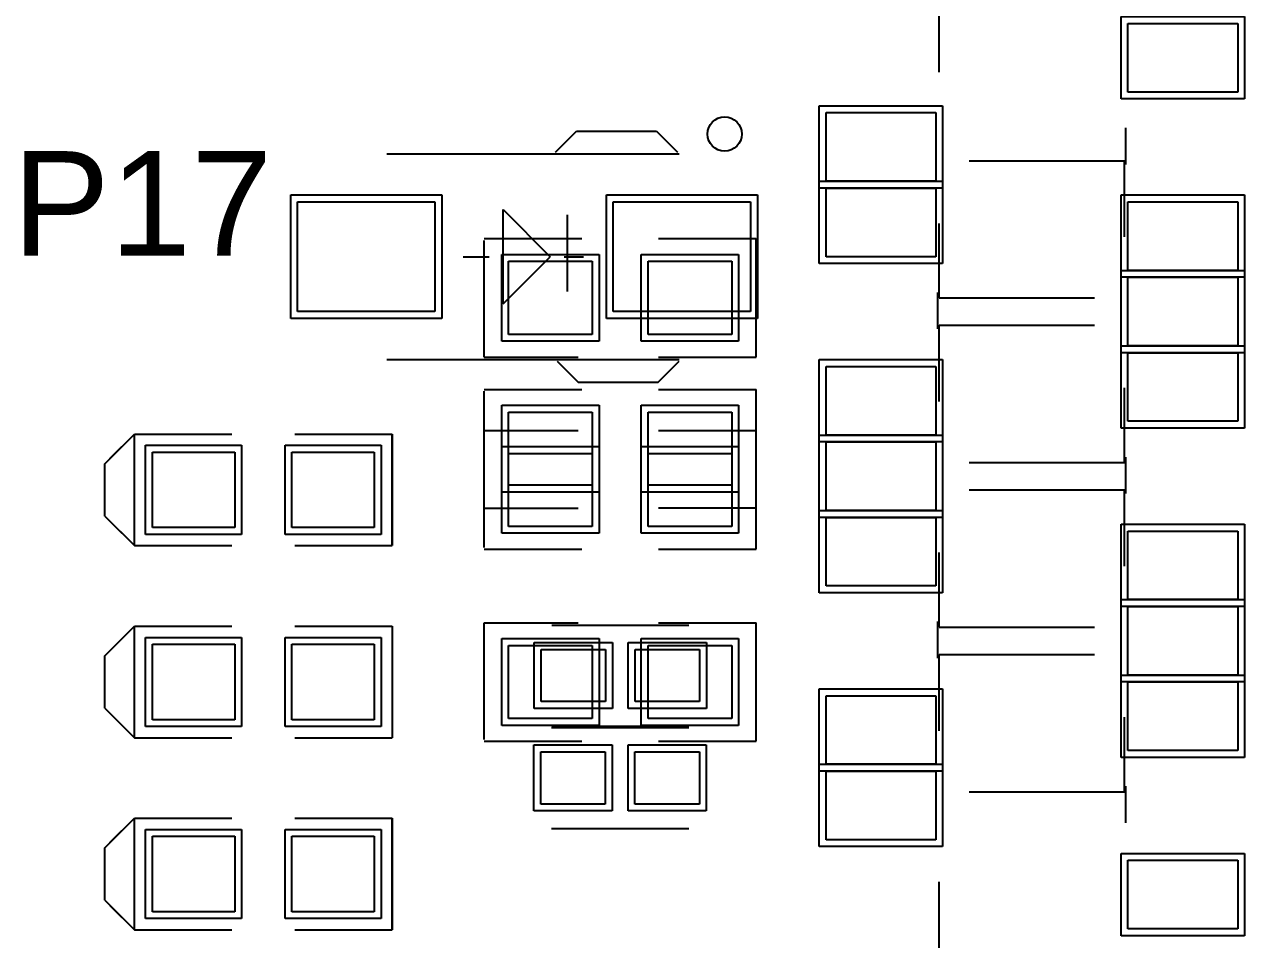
# Model space of a CAD drawing. Header units: inches. Extents: x -5 to 125, y -8 to 83.
# Drawn here: x 11.96 to 20.85, y 61.65 to 68.32 of the extents above; entities that cross this region are included whole.
import ezdxf

# ---------------------------------------------------------------- set-up
doc = ezdxf.new("R2010")
doc.units = ezdxf.units.IN
for name, color, linetype in [('Bottom Overlay', 54, 'Continuous'), ('Bottom Paste', 16, 'Continuous'), ('Bottom Solder', 6, 'Continuous'), ('Top Overlay', 2, 'Continuous'), ('Top Paste', 8, 'Continuous'), ('Top Solder', 216, 'Continuous')]:
    doc.layers.add(name, color=color, linetype=linetype)
doc.styles.add('Arial', font='', dxfattribs={"height": 0.2})
doc.styles.get('Arial').set_extended_font_data('Arial')

# ---------------------------------------------------------------- blocks, each defined once
blk = doc.blocks.new('SOT323_57')
at = {"layer": 'Top Overlay'}
for p, q in [((0.127, 0.6858), (-0.1397, 0.6858)), ((-1.1, 0), (-1.1, 0.4572)), ((1.1, 0), (1.1, 0.4572)), ((-1.1, -0.675), (-1.1, 0)), ((1.1, -0.675), (1.1, 0)), ((-0.5442, -0.675), (-1.1, -0.675)), ((1.1, -0.675), (0.5569, -0.675))]:
    blk.add_line(p, q, dxfattribs=at)
at = {"layer": 'Top Paste'}
for p, q in [((-0.9, 0.7), (-0.9, 1.5)), ((-0.9, 1.5), (-0.4, 1.5)), ((-0.4, 1.5), (-0.4, 0.7)), ((0.4, 0.7), (0.4, 1.5)), ((0.4, 1.5), (0.9, 1.5)), ((0.9, 1.5), (0.9, 0.7)), ((-0.4, 0.7), (-0.9, 0.7)), ((0.9, 0.7), (0.4, 0.7)), ((-0.25, -1.5), (-0.25, -0.7)), ((-0.25, -0.7), (0.25, -0.7)), ((0.25, -0.7), (0.25, -1.5)), ((0.25, -1.5), (-0.25, -1.5))]:
    blk.add_line(p, q, dxfattribs=at)
at = {"layer": 'Top Solder'}
for p, q in [((-0.95, 0.65), (-0.95, 1.55)), ((-0.95, 1.55), (-0.35, 1.55)), ((-0.35, 1.55), (-0.35, 0.65)), ((0.35, 0.65), (0.35, 1.55)), ((0.35, 1.55), (0.95, 1.55)), ((0.95, 1.55), (0.95, 0.65)), ((-0.35, 0.65), (-0.95, 0.65)), ((0.95, 0.65), (0.35, 0.65)), ((-0.3, -1.55), (-0.3, -0.65)), ((-0.3, -0.65), (0.3, -0.65)), ((0.3, -0.65), (0.3, -1.55)), ((0.3, -1.55), (-0.3, -1.55))]:
    blk.add_line(p, q, dxfattribs=at)
blk = doc.blocks.new('0402R_B_159')
at = {"layer": 'Bottom Overlay'}
for p, q in [((-0.9906, 0.4318), (-0.9906, -0.432)), ((-0.279, 0.4318), (-0.9906, 0.4318)), ((0.9906, 0.432), (0.3048, 0.432)), ((0.9906, 0.432), (0.9906, -0.4191)), ((-0.2794, -0.432), (-0.9906, -0.432)), ((0.9906, -0.432), (0.2794, -0.432))]:
    blk.add_line(p, q, dxfattribs=at)
at = {"layer": 'Bottom Paste'}
for p, q in [((-0.813, -0.2665), (-0.813, 0.2665)), ((-0.813, 0.2665), (-0.203, 0.2665)), ((-0.203, 0.2665), (-0.203, -0.2665)), ((0.203, -0.2665), (0.203, 0.2665)), ((0.203, 0.2665), (0.813, 0.2665)), ((0.813, 0.2665), (0.813, -0.2665)), ((-0.203, -0.2665), (-0.813, -0.2665)), ((0.813, -0.2665), (0.203, -0.2665))]:
    blk.add_line(p, q, dxfattribs=at)
at = {"layer": 'Bottom Solder'}
for p, q in [((-0.863, -0.3165), (-0.863, 0.3165)), ((-0.863, 0.3165), (-0.153, 0.3165)), ((-0.153, 0.3165), (-0.153, -0.3165)), ((0.153, -0.3165), (0.153, 0.3165)), ((0.153, 0.3165), (0.863, 0.3165)), ((0.863, 0.3165), (0.863, -0.3165)), ((-0.153, -0.3165), (-0.863, -0.3165)), ((0.863, -0.3165), (0.153, -0.3165))]:
    blk.add_line(p, q, dxfattribs=at)
blk = doc.blocks.new('0402R_B_160')
at = {"layer": 'Bottom Overlay'}
for p, q in [((-0.9906, 0.4318), (-0.9906, -0.432)), ((-0.279, 0.4318), (-0.9906, 0.4318)), ((0.9906, 0.432), (0.3048, 0.432)), ((0.9906, 0.432), (0.9906, -0.4191)), ((-0.2794, -0.432), (-0.9906, -0.432)), ((0.9906, -0.432), (0.2794, -0.432))]:
    blk.add_line(p, q, dxfattribs=at)
at = {"layer": 'Bottom Paste'}
for p, q in [((-0.813, -0.2665), (-0.813, 0.2665)), ((-0.813, 0.2665), (-0.203, 0.2665)), ((-0.203, 0.2665), (-0.203, -0.2665)), ((0.203, -0.2665), (0.203, 0.2665)), ((0.203, 0.2665), (0.813, 0.2665)), ((0.813, 0.2665), (0.813, -0.2665)), ((-0.203, -0.2665), (-0.813, -0.2665)), ((0.813, -0.2665), (0.203, -0.2665))]:
    blk.add_line(p, q, dxfattribs=at)
at = {"layer": 'Bottom Solder'}
for p, q in [((-0.863, -0.3165), (-0.863, 0.3165)), ((-0.863, 0.3165), (-0.153, 0.3165)), ((-0.153, 0.3165), (-0.153, -0.3165)), ((0.153, -0.3165), (0.153, 0.3165)), ((0.153, 0.3165), (0.863, 0.3165)), ((0.863, 0.3165), (0.863, -0.3165)), ((-0.153, -0.3165), (-0.863, -0.3165)), ((0.863, -0.3165), (0.153, -0.3165))]:
    blk.add_line(p, q, dxfattribs=at)
blk = doc.blocks.new('0402R_172')
at = {"layer": 'Top Overlay'}
for p, q in [((-0.9906, 0.432), (-0.9906, -0.4318)), ((-0.2794, 0.432), (-0.9906, 0.432)), ((0.9906, 0.432), (0.2794, 0.432)), ((0.9906, 0.4191), (0.9906, -0.432)), ((-0.279, -0.4318), (-0.9906, -0.4318)), ((0.9906, -0.432), (0.3048, -0.432))]:
    blk.add_line(p, q, dxfattribs=at)
at = {"layer": 'Top Paste'}
for p, q in [((-0.813, -0.2665), (-0.813, 0.2665)), ((-0.813, 0.2665), (-0.203, 0.2665)), ((-0.203, 0.2665), (-0.203, -0.2665)), ((0.203, -0.2665), (0.203, 0.2665)), ((0.203, 0.2665), (0.813, 0.2665)), ((0.813, 0.2665), (0.813, -0.2665)), ((-0.203, -0.2665), (-0.813, -0.2665)), ((0.813, -0.2665), (0.203, -0.2665))]:
    blk.add_line(p, q, dxfattribs=at)
at = {"layer": 'Top Solder'}
for p, q in [((-0.863, -0.3165), (-0.863, 0.3165)), ((-0.863, 0.3165), (-0.153, 0.3165)), ((-0.153, 0.3165), (-0.153, -0.3165)), ((0.153, -0.3165), (0.153, 0.3165)), ((0.153, 0.3165), (0.863, 0.3165)), ((0.863, 0.3165), (0.863, -0.3165)), ((-0.153, -0.3165), (-0.863, -0.3165)), ((0.863, -0.3165), (0.153, -0.3165))]:
    blk.add_line(p, q, dxfattribs=at)
blk = doc.blocks.new('0402R_175')
at = {"layer": 'Top Overlay'}
for p, q in [((-0.9906, 0.432), (-0.9906, -0.4318)), ((-0.2794, 0.432), (-0.9906, 0.432)), ((0.9906, 0.432), (0.2794, 0.432)), ((0.9906, 0.4191), (0.9906, -0.432)), ((-0.279, -0.4318), (-0.9906, -0.4318)), ((0.9906, -0.432), (0.3048, -0.432))]:
    blk.add_line(p, q, dxfattribs=at)
at = {"layer": 'Top Paste'}
for p, q in [((-0.813, -0.2665), (-0.813, 0.2665)), ((-0.813, 0.2665), (-0.203, 0.2665)), ((-0.203, 0.2665), (-0.203, -0.2665)), ((0.203, -0.2665), (0.203, 0.2665)), ((0.203, 0.2665), (0.813, 0.2665)), ((0.813, 0.2665), (0.813, -0.2665)), ((-0.203, -0.2665), (-0.813, -0.2665)), ((0.813, -0.2665), (0.203, -0.2665))]:
    blk.add_line(p, q, dxfattribs=at)
at = {"layer": 'Top Solder'}
for p, q in [((-0.863, -0.3165), (-0.863, 0.3165)), ((-0.863, 0.3165), (-0.153, 0.3165)), ((-0.153, 0.3165), (-0.153, -0.3165)), ((0.153, -0.3165), (0.153, 0.3165)), ((0.153, 0.3165), (0.863, 0.3165)), ((0.863, 0.3165), (0.863, -0.3165)), ((-0.153, -0.3165), (-0.863, -0.3165)), ((0.863, -0.3165), (0.153, -0.3165))]:
    blk.add_line(p, q, dxfattribs=at)
blk = doc.blocks.new('SOT323_B_254')
at = {"layer": 'Bottom Overlay'}
for p, q in [((-0.5442, 0.675), (-1.1, 0.675)), ((-1.1, 0), (-1.1, 0.675)), ((1.1, 0.675), (0.5569, 0.675)), ((1.1, 0), (1.1, 0.675)), ((-1.1, -0.4572), (-1.1, 0)), ((1.1, -0.4572), (1.1, 0)), ((0.127, -0.6858), (-0.1397, -0.6858))]:
    blk.add_line(p, q, dxfattribs=at)
at = {"layer": 'Bottom Paste'}
for p, q in [((-0.25, 0.7), (-0.25, 1.5)), ((-0.25, 1.5), (0.25, 1.5)), ((0.25, 1.5), (0.25, 0.7)), ((0.25, 0.7), (-0.25, 0.7)), ((-0.9, -1.5), (-0.9, -0.7)), ((-0.9, -0.7), (-0.4, -0.7)), ((-0.4, -0.7), (-0.4, -1.5)), ((0.4, -1.5), (0.4, -0.7)), ((0.4, -0.7), (0.9, -0.7)), ((0.9, -0.7), (0.9, -1.5)), ((-0.4, -1.5), (-0.9, -1.5)), ((0.9, -1.5), (0.4, -1.5))]:
    blk.add_line(p, q, dxfattribs=at)
at = {"layer": 'Bottom Solder'}
for p, q in [((-0.3, 0.65), (-0.3, 1.55)), ((-0.3, 1.55), (0.3, 1.55)), ((0.3, 1.55), (0.3, 0.65)), ((0.3, 0.65), (-0.3, 0.65)), ((-0.95, -1.55), (-0.95, -0.65)), ((-0.95, -0.65), (-0.35, -0.65)), ((-0.35, -0.65), (-0.35, -1.55)), ((0.35, -1.55), (0.35, -0.65)), ((0.35, -0.65), (0.95, -0.65)), ((0.95, -0.65), (0.95, -1.55)), ((-0.35, -1.55), (-0.95, -1.55)), ((0.95, -1.55), (0.35, -1.55))]:
    blk.add_line(p, q, dxfattribs=at)
blk = doc.blocks.new('SOT323_B_255')
at = {"layer": 'Bottom Overlay'}
for p, q in [((-0.5442, 0.675), (-1.1, 0.675)), ((-1.1, 0), (-1.1, 0.675)), ((1.1, 0.675), (0.5569, 0.675)), ((1.1, 0), (1.1, 0.675)), ((-1.1, -0.4572), (-1.1, 0)), ((1.1, -0.4572), (1.1, 0)), ((0.127, -0.6858), (-0.1397, -0.6858))]:
    blk.add_line(p, q, dxfattribs=at)
at = {"layer": 'Bottom Paste'}
for p, q in [((-0.25, 0.7), (-0.25, 1.5)), ((-0.25, 1.5), (0.25, 1.5)), ((0.25, 1.5), (0.25, 0.7)), ((0.25, 0.7), (-0.25, 0.7)), ((-0.9, -1.5), (-0.9, -0.7)), ((-0.9, -0.7), (-0.4, -0.7)), ((-0.4, -0.7), (-0.4, -1.5)), ((0.4, -1.5), (0.4, -0.7)), ((0.4, -0.7), (0.9, -0.7)), ((0.9, -0.7), (0.9, -1.5)), ((-0.4, -1.5), (-0.9, -1.5)), ((0.9, -1.5), (0.4, -1.5))]:
    blk.add_line(p, q, dxfattribs=at)
at = {"layer": 'Bottom Solder'}
for p, q in [((-0.3, 0.65), (-0.3, 1.55)), ((-0.3, 1.55), (0.3, 1.55)), ((0.3, 1.55), (0.3, 0.65)), ((0.3, 0.65), (-0.3, 0.65)), ((-0.95, -1.55), (-0.95, -0.65)), ((-0.95, -0.65), (-0.35, -0.65)), ((-0.35, -0.65), (-0.35, -1.55)), ((0.35, -1.55), (0.35, -0.65)), ((0.35, -0.65), (0.95, -0.65)), ((0.95, -0.65), (0.95, -1.55)), ((-0.35, -1.55), (-0.95, -1.55)), ((0.95, -1.55), (0.35, -1.55))]:
    blk.add_line(p, q, dxfattribs=at)
blk = doc.blocks.new('SOT323_260')
at = {"layer": 'Top Overlay'}
for p, q in [((0.127, 0.6858), (-0.1397, 0.6858)), ((-1.1, 0), (-1.1, 0.4572)), ((1.1, 0), (1.1, 0.4572)), ((-1.1, -0.675), (-1.1, 0)), ((1.1, -0.675), (1.1, 0)), ((-0.5442, -0.675), (-1.1, -0.675)), ((1.1, -0.675), (0.5569, -0.675))]:
    blk.add_line(p, q, dxfattribs=at)
at = {"layer": 'Top Paste'}
for p, q in [((-0.9, 0.7), (-0.9, 1.5)), ((-0.9, 1.5), (-0.4, 1.5)), ((-0.4, 1.5), (-0.4, 0.7)), ((0.4, 0.7), (0.4, 1.5)), ((0.4, 1.5), (0.9, 1.5)), ((0.9, 1.5), (0.9, 0.7)), ((-0.4, 0.7), (-0.9, 0.7)), ((0.9, 0.7), (0.4, 0.7)), ((-0.25, -1.5), (-0.25, -0.7)), ((-0.25, -0.7), (0.25, -0.7)), ((0.25, -0.7), (0.25, -1.5)), ((0.25, -1.5), (-0.25, -1.5))]:
    blk.add_line(p, q, dxfattribs=at)
at = {"layer": 'Top Solder'}
for p, q in [((-0.95, 0.65), (-0.95, 1.55)), ((-0.95, 1.55), (-0.35, 1.55)), ((-0.35, 1.55), (-0.35, 0.65)), ((0.35, 0.65), (0.35, 1.55)), ((0.35, 1.55), (0.95, 1.55)), ((0.95, 1.55), (0.95, 0.65)), ((-0.35, 0.65), (-0.95, 0.65)), ((0.95, 0.65), (0.35, 0.65)), ((-0.3, -1.55), (-0.3, -0.65)), ((-0.3, -0.65), (0.3, -0.65)), ((0.3, -0.65), (0.3, -1.55)), ((0.3, -1.55), (-0.3, -1.55))]:
    blk.add_line(p, q, dxfattribs=at)
blk = doc.blocks.new('SOT323_261')
at = {"layer": 'Top Overlay'}
for p, q in [((0.127, 0.6858), (-0.1397, 0.6858)), ((-1.1, 0), (-1.1, 0.4572)), ((1.1, 0), (1.1, 0.4572)), ((-1.1, -0.675), (-1.1, 0)), ((1.1, -0.675), (1.1, 0)), ((-0.5442, -0.675), (-1.1, -0.675)), ((1.1, -0.675), (0.5569, -0.675))]:
    blk.add_line(p, q, dxfattribs=at)
at = {"layer": 'Top Paste'}
for p, q in [((-0.9, 0.7), (-0.9, 1.5)), ((-0.9, 1.5), (-0.4, 1.5)), ((-0.4, 1.5), (-0.4, 0.7)), ((0.4, 0.7), (0.4, 1.5)), ((0.4, 1.5), (0.9, 1.5)), ((0.9, 1.5), (0.9, 0.7)), ((-0.4, 0.7), (-0.9, 0.7)), ((0.9, 0.7), (0.4, 0.7)), ((-0.25, -1.5), (-0.25, -0.7)), ((-0.25, -0.7), (0.25, -0.7)), ((0.25, -0.7), (0.25, -1.5)), ((0.25, -1.5), (-0.25, -1.5))]:
    blk.add_line(p, q, dxfattribs=at)
at = {"layer": 'Top Solder'}
for p, q in [((-0.95, 0.65), (-0.95, 1.55)), ((-0.95, 1.55), (-0.35, 1.55)), ((-0.35, 1.55), (-0.35, 0.65)), ((0.35, 0.65), (0.35, 1.55)), ((0.35, 1.55), (0.95, 1.55)), ((0.95, 1.55), (0.95, 0.65)), ((-0.35, 0.65), (-0.95, 0.65)), ((0.95, 0.65), (0.35, 0.65)), ((-0.3, -1.55), (-0.3, -0.65)), ((-0.3, -0.65), (0.3, -0.65)), ((0.3, -0.65), (0.3, -1.55)), ((0.3, -1.55), (-0.3, -1.55))]:
    blk.add_line(p, q, dxfattribs=at)
blk = doc.blocks.new('0402TVS_ESD5341N_321')
at = {"layer": 'Top Overlay'}
for p, q in [((-1.1557, 0.1905), (-0.9398, 0.4064)), ((-0.9398, 0.4064), (-0.9398, 0.4064)), ((-0.9398, 0.4064), (-0.2286, 0.4064)), ((-0.9398, -0.4064), (-0.9398, 0.4064)), ((0.2286, 0.4064), (0.9398, 0.4064)), ((0.9398, 0.4064), (0.9398, -0.4064)), ((-1.1557, -0.1905), (-1.1557, 0.1905)), ((-1.1557, -0.1905), (-0.9398, -0.4064)), ((-1.1176, -0.2286), (-0.9398, -0.4064)), ((-0.9398, -0.4064), (-0.2286, -0.4064)), ((0.2286, -0.4064), (0.9398, -0.4064))]:
    blk.add_line(p, q, dxfattribs=at)
at = {"layer": 'Top Paste'}
for p, q in [((-0.808, -0.275), (-0.808, 0.275)), ((-0.808, 0.275), (-0.208, 0.275)), ((-0.208, 0.275), (-0.208, -0.275)), ((0.208, -0.275), (0.208, 0.275)), ((0.208, 0.275), (0.808, 0.275)), ((0.808, 0.275), (0.808, -0.275)), ((-0.208, -0.275), (-0.808, -0.275)), ((0.808, -0.275), (0.208, -0.275))]:
    blk.add_line(p, q, dxfattribs=at)
at = {"layer": 'Top Solder'}
for p, q in [((-0.858, -0.325), (-0.858, 0.325)), ((-0.858, 0.325), (-0.158, 0.325)), ((-0.158, 0.325), (-0.158, -0.325)), ((0.158, -0.325), (0.158, 0.325)), ((0.158, 0.325), (0.858, 0.325)), ((0.858, 0.325), (0.858, -0.325)), ((-0.158, -0.325), (-0.858, -0.325)), ((0.858, -0.325), (0.158, -0.325))]:
    blk.add_line(p, q, dxfattribs=at)
blk = doc.blocks.new('0402TVS_ESD5341N_322')
at = {"layer": 'Top Overlay'}
for p, q in [((-1.1557, 0.1905), (-0.9398, 0.4064)), ((-0.9398, 0.4064), (-0.9398, 0.4064)), ((-0.9398, 0.4064), (-0.2286, 0.4064)), ((-0.9398, -0.4064), (-0.9398, 0.4064)), ((0.2286, 0.4064), (0.9398, 0.4064)), ((0.9398, 0.4064), (0.9398, -0.4064)), ((-1.1557, -0.1905), (-1.1557, 0.1905)), ((-1.1557, -0.1905), (-0.9398, -0.4064)), ((-1.1176, -0.2286), (-0.9398, -0.4064)), ((-0.9398, -0.4064), (-0.2286, -0.4064)), ((0.2286, -0.4064), (0.9398, -0.4064))]:
    blk.add_line(p, q, dxfattribs=at)
at = {"layer": 'Top Paste'}
for p, q in [((-0.808, -0.275), (-0.808, 0.275)), ((-0.808, 0.275), (-0.208, 0.275)), ((-0.208, 0.275), (-0.208, -0.275)), ((0.208, -0.275), (0.208, 0.275)), ((0.208, 0.275), (0.808, 0.275)), ((0.808, 0.275), (0.808, -0.275)), ((-0.208, -0.275), (-0.808, -0.275)), ((0.808, -0.275), (0.208, -0.275))]:
    blk.add_line(p, q, dxfattribs=at)
at = {"layer": 'Top Solder'}
for p, q in [((-0.858, -0.325), (-0.858, 0.325)), ((-0.858, 0.325), (-0.158, 0.325)), ((-0.158, 0.325), (-0.158, -0.325)), ((0.158, -0.325), (0.158, 0.325)), ((0.158, 0.325), (0.858, 0.325)), ((0.858, 0.325), (0.858, -0.325)), ((-0.158, -0.325), (-0.858, -0.325)), ((0.858, -0.325), (0.158, -0.325))]:
    blk.add_line(p, q, dxfattribs=at)
blk = doc.blocks.new('0402TVS_ESD5341N_324')
at = {"layer": 'Top Overlay'}
for p, q in [((-1.1557, 0.1905), (-0.9398, 0.4064)), ((-0.9398, 0.4064), (-0.9398, 0.4064)), ((-0.9398, 0.4064), (-0.2286, 0.4064)), ((-0.9398, -0.4064), (-0.9398, 0.4064)), ((0.2286, 0.4064), (0.9398, 0.4064)), ((0.9398, 0.4064), (0.9398, -0.4064)), ((-1.1557, -0.1905), (-1.1557, 0.1905)), ((-1.1557, -0.1905), (-0.9398, -0.4064)), ((-1.1176, -0.2286), (-0.9398, -0.4064)), ((-0.9398, -0.4064), (-0.2286, -0.4064)), ((0.2286, -0.4064), (0.9398, -0.4064))]:
    blk.add_line(p, q, dxfattribs=at)
at = {"layer": 'Top Paste'}
for p, q in [((-0.808, -0.275), (-0.808, 0.275)), ((-0.808, 0.275), (-0.208, 0.275)), ((-0.208, 0.275), (-0.208, -0.275)), ((0.208, -0.275), (0.208, 0.275)), ((0.208, 0.275), (0.808, 0.275)), ((0.808, 0.275), (0.808, -0.275)), ((-0.208, -0.275), (-0.808, -0.275)), ((0.808, -0.275), (0.208, -0.275))]:
    blk.add_line(p, q, dxfattribs=at)
at = {"layer": 'Top Solder'}
for p, q in [((-0.858, -0.325), (-0.858, 0.325)), ((-0.858, 0.325), (-0.158, 0.325)), ((-0.158, 0.325), (-0.158, -0.325)), ((0.158, -0.325), (0.158, 0.325)), ((0.158, 0.325), (0.858, 0.325)), ((0.858, 0.325), (0.858, -0.325)), ((-0.158, -0.325), (-0.858, -0.325)), ((0.858, -0.325), (0.158, -0.325))]:
    blk.add_line(p, q, dxfattribs=at)
blk = doc.blocks.new('0402TVS_ESD5341N_B_325')
at = {"layer": 'Bottom Overlay'}
for p, q in [((-1.1557, 0.1905), (-0.9398, 0.4064)), ((-1.1176, 0.2286), (-0.9398, 0.4064)), ((-0.9398, 0.4064), (-0.2286, 0.4064)), ((-0.9398, -0.4064), (-0.9398, 0.4064)), ((0.2286, 0.4064), (0.9398, 0.4064)), ((0.9398, -0.4064), (0.9398, 0.4064)), ((-1.1557, -0.1905), (-1.1557, 0.1905)), ((-1.1557, -0.1905), (-0.9398, -0.4064)), ((-0.9398, -0.4064), (-0.9398, -0.4064)), ((-0.9398, -0.4064), (-0.2286, -0.4064)), ((0.2286, -0.4064), (0.9398, -0.4064))]:
    blk.add_line(p, q, dxfattribs=at)
at = {"layer": 'Bottom Paste'}
for p, q in [((-0.808, -0.275), (-0.808, 0.275)), ((-0.808, 0.275), (-0.208, 0.275)), ((-0.208, 0.275), (-0.208, -0.275)), ((0.208, -0.275), (0.208, 0.275)), ((0.208, 0.275), (0.808, 0.275)), ((0.808, 0.275), (0.808, -0.275)), ((-0.208, -0.275), (-0.808, -0.275)), ((0.808, -0.275), (0.208, -0.275))]:
    blk.add_line(p, q, dxfattribs=at)
at = {"layer": 'Bottom Solder'}
for p, q in [((-0.858, -0.325), (-0.858, 0.325)), ((-0.858, 0.325), (-0.158, 0.325)), ((-0.158, 0.325), (-0.158, -0.325)), ((0.158, -0.325), (0.158, 0.325)), ((0.158, 0.325), (0.858, 0.325)), ((0.858, 0.325), (0.858, -0.325)), ((-0.158, -0.325), (-0.858, -0.325)), ((0.858, -0.325), (0.158, -0.325))]:
    blk.add_line(p, q, dxfattribs=at)
blk = doc.blocks.new('0402TVS_ESD5341N_B_326')
at = {"layer": 'Bottom Overlay'}
for p, q in [((-1.1557, 0.1905), (-0.9398, 0.4064)), ((-1.1176, 0.2286), (-0.9398, 0.4064)), ((-0.9398, 0.4064), (-0.2286, 0.4064)), ((-0.9398, -0.4064), (-0.9398, 0.4064)), ((0.2286, 0.4064), (0.9398, 0.4064)), ((0.9398, -0.4064), (0.9398, 0.4064)), ((-1.1557, -0.1905), (-1.1557, 0.1905)), ((-1.1557, -0.1905), (-0.9398, -0.4064)), ((-0.9398, -0.4064), (-0.9398, -0.4064)), ((-0.9398, -0.4064), (-0.2286, -0.4064)), ((0.2286, -0.4064), (0.9398, -0.4064))]:
    blk.add_line(p, q, dxfattribs=at)
at = {"layer": 'Bottom Paste'}
for p, q in [((-0.808, -0.275), (-0.808, 0.275)), ((-0.808, 0.275), (-0.208, 0.275)), ((-0.208, 0.275), (-0.208, -0.275)), ((0.208, -0.275), (0.208, 0.275)), ((0.208, 0.275), (0.808, 0.275)), ((0.808, 0.275), (0.808, -0.275)), ((-0.208, -0.275), (-0.808, -0.275)), ((0.808, -0.275), (0.208, -0.275))]:
    blk.add_line(p, q, dxfattribs=at)
at = {"layer": 'Bottom Solder'}
for p, q in [((-0.858, -0.325), (-0.858, 0.325)), ((-0.858, 0.325), (-0.158, 0.325)), ((-0.158, 0.325), (-0.158, -0.325)), ((0.158, -0.325), (0.158, 0.325)), ((0.158, 0.325), (0.858, 0.325)), ((0.858, 0.325), (0.858, -0.325)), ((-0.158, -0.325), (-0.858, -0.325)), ((0.858, -0.325), (0.158, -0.325))]:
    blk.add_line(p, q, dxfattribs=at)
blk = doc.blocks.new('SOD_323_336')
at = {"layer": 'Top Overlay'}
for p, q in [((0.2286, 0.762), (0.381, 0.9144)), ((0.381, 0.9144), (0.9652, 0.9144)), ((0.9652, 0.9144), (1.1176, 0.762)), ((-1, 0.75), (1.1303, 0.75)), ((-0.1524, 0.3429), (0.1905, 0)), ((-0.1524, -0.3429), (-0.1524, 0.3429)), ((0.3175, -0.254), (0.3175, 0.3048)), ((-0.4445, 0), (-0.254, 0)), ((-0.1524, -0.3429), (0.1905, 0)), ((0.2921, 0), (0.4318, 0)), ((-1, -0.75), (1.1303, -0.75)), ((0.2413, -0.762), (0.3937, -0.9144)), ((0.9779, -0.9144), (1.1303, -0.762)), ((0.3937, -0.9144), (0.9779, -0.9144))]:
    blk.add_line(p, q, dxfattribs=at)
blk.add_circle((1.4612, 0.894), 0.125, dxfattribs=at)
at = {"layer": 'Top Paste'}
for p, q in [((-1.65, -0.4), (-1.65, 0.4)), ((-1.65, 0.4), (-0.65, 0.4)), ((-0.65, 0.4), (-0.65, -0.4)), ((0.65, -0.4), (0.65, 0.4)), ((0.65, 0.4), (1.65, 0.4)), ((1.65, 0.4), (1.65, -0.4)), ((-0.65, -0.4), (-1.65, -0.4)), ((1.65, -0.4), (0.65, -0.4))]:
    blk.add_line(p, q, dxfattribs=at)
at = {"layer": 'Top Solder'}
for p, q in [((-1.7, -0.45), (-1.7, 0.45)), ((-1.7, 0.45), (-0.6, 0.45)), ((-0.6, 0.45), (-0.6, -0.45)), ((0.6, -0.45), (0.6, 0.45)), ((0.6, 0.45), (1.7, 0.45)), ((1.7, 0.45), (1.7, -0.45)), ((-0.6, -0.45), (-1.7, -0.45)), ((1.7, -0.45), (0.6, -0.45))]:
    blk.add_line(p, q, dxfattribs=at)
blk = doc.blocks.new('0201C_B_401')
at = {"layer": 'Bottom Overlay'}
for p, q in [((0.5, 0.3683), (-0.5, 0.368)), ((0.5, -0.3683), (-0.5, -0.3683))]:
    blk.add_line(p, q, dxfattribs=at)
at = {"layer": 'Bottom Paste'}
for p, q in [((-0.5778, -0.1905), (-0.5778, 0.1905)), ((-0.5778, 0.1905), (-0.108, 0.1905)), ((-0.108, 0.1905), (-0.108, -0.1905)), ((0.108, -0.1905), (0.108, 0.1905)), ((0.108, 0.1905), (0.5778, 0.1905)), ((0.5778, 0.1905), (0.5778, -0.1905)), ((-0.108, -0.1905), (-0.5778, -0.1905)), ((0.5778, -0.1905), (0.108, -0.1905))]:
    blk.add_line(p, q, dxfattribs=at)
at = {"layer": 'Bottom Solder'}
for p, q in [((-0.6278, -0.2405), (-0.6278, 0.2405)), ((-0.6278, 0.2405), (-0.058, 0.2405)), ((-0.058, 0.2405), (-0.058, -0.2405)), ((0.058, -0.2405), (0.058, 0.2405)), ((0.058, 0.2405), (0.6278, 0.2405)), ((0.6278, 0.2405), (0.6278, -0.2405)), ((-0.058, -0.2405), (-0.6278, -0.2405)), ((0.6278, -0.2405), (0.058, -0.2405))]:
    blk.add_line(p, q, dxfattribs=at)
blk = doc.blocks.new('0201C_B_402')
at = {"layer": 'Bottom Overlay'}
for p, q in [((0.5, 0.3683), (-0.5, 0.368)), ((0.5, -0.3683), (-0.5, -0.3683))]:
    blk.add_line(p, q, dxfattribs=at)
at = {"layer": 'Bottom Paste'}
for p, q in [((-0.5778, -0.1905), (-0.5778, 0.1905)), ((-0.5778, 0.1905), (-0.108, 0.1905)), ((-0.108, 0.1905), (-0.108, -0.1905)), ((0.108, -0.1905), (0.108, 0.1905)), ((0.108, 0.1905), (0.5778, 0.1905)), ((0.5778, 0.1905), (0.5778, -0.1905)), ((-0.108, -0.1905), (-0.5778, -0.1905)), ((0.5778, -0.1905), (0.108, -0.1905))]:
    blk.add_line(p, q, dxfattribs=at)
at = {"layer": 'Bottom Solder'}
for p, q in [((-0.6278, -0.2405), (-0.6278, 0.2405)), ((-0.6278, 0.2405), (-0.058, 0.2405)), ((-0.058, 0.2405), (-0.058, -0.2405)), ((0.058, -0.2405), (0.058, 0.2405)), ((0.058, 0.2405), (0.6278, 0.2405)), ((0.6278, 0.2405), (0.6278, -0.2405)), ((-0.058, -0.2405), (-0.6278, -0.2405)), ((0.6278, -0.2405), (0.058, -0.2405))]:
    blk.add_line(p, q, dxfattribs=at)

msp = doc.modelspace()

# ---------------------------------------------------------------- block references
for name, p, rotation in [('SOT323_260', (19.3013, 67.4257), 270), ('SOT323_B_255', (19.3013, 66.2257), 270), ('0402R_B_159', (16.3013, 66.3257), 180), ('SOT323_261', (19.3013, 65.0257), 270), ('0402R_B_160', (16.3013, 65.2257), 180), ('0402R_172', (16.3013, 64.9257), 180), ('SOT323_B_254', (19.3013, 63.8257), 270), ('0402R_175', (16.3013, 63.5257), 180), ('0201C_B_401', (16.3029, 63.5725), 180), ('SOT323_57', (19.3013, 62.6257), 270), ('0201C_B_402', (16.3013, 62.8257), 180)]:
    msp.add_blockref(name, p, dxfattribs=dict(rotation=rotation))
for name, p in [('SOD_323_336', (15.6013, 66.6257)), ('0402TVS_ESD5341N_322', (13.7013, 64.9257)), ('0402TVS_ESD5341N_B_325', (13.7013, 64.9257)), ('0402TVS_ESD5341N_324', (13.7013, 63.5257)), ('0402TVS_ESD5341N_321', (13.7013, 62.1257)), ('0402TVS_ESD5341N_B_326', (13.7013, 62.1257))]:
    msp.add_blockref(name, p)

# ---------------------------------------------------------------- texts
at = {"layer": 'Top Overlay', "style": 'Arial'}
msp.add_text('P17', height=0.762, dxfattribs=at).set_placement((11.8731, 66.6331))

doc.saveas('drawing.dxf')
